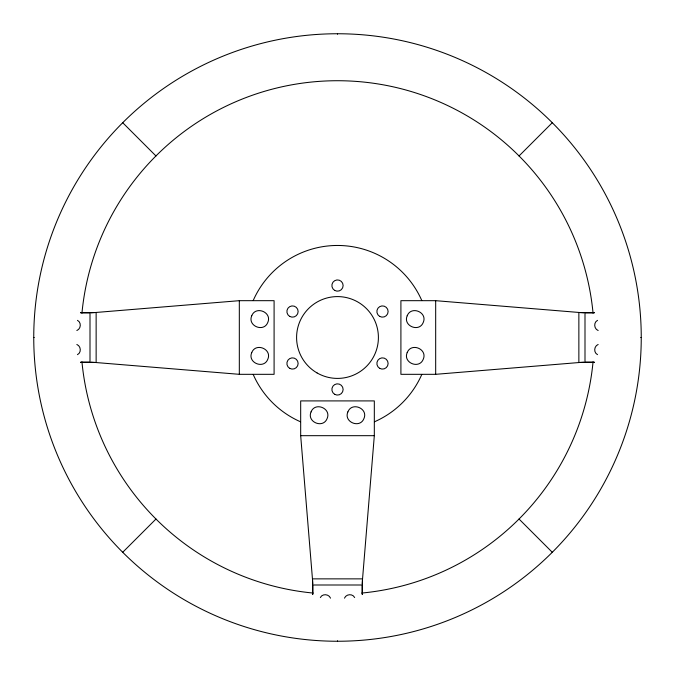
<?xml version="1.0" encoding="UTF-8"?>
<svg xmlns="http://www.w3.org/2000/svg" width="675" height="675" viewBox="0 0 675 675"><rect width="100%" height="100%" fill="white"/><g stroke="black" fill="none" stroke-linecap="round" stroke-linejoin="round"><path stroke-width="1.01" d="M362.129 583.959L374.321 435.679L374.321 400.908L300.679 400.908L300.679 435.679L312.871 583.959M320.347 597.527C322.363 593.435 328.902 593.949 330.522 598.151M344.478 598.151C346.098 593.949 352.637 593.435 354.653 597.527M122.715 552.285L155.984 519.016M519.016 155.984L552.285 122.715M76.849 330.522C81.051 328.902 81.565 322.363 77.473 320.347M77.473 354.653C81.565 352.637 81.051 346.098 76.849 344.478M597.527 320.347C593.435 322.363 593.949 328.902 598.151 330.522M598.151 344.478C593.949 346.098 593.435 352.637 597.527 354.653M91.041 312.871L239.321 300.679L274.092 300.679L274.092 374.321L239.321 374.321L91.041 362.129M583.959 312.871L435.679 300.679L400.908 300.679L400.908 374.321L435.679 374.321L583.959 362.129M80.468 312.542L96.137 312.542L96.137 362.458L80.468 362.458M594.532 312.542L578.863 312.542L578.863 362.458L594.532 362.458M80.797 312.955L90.003 312.955L90.003 362.045L80.797 362.045M594.202 312.955L584.997 312.955L584.997 362.045L594.202 362.045M33.75 337.5L34.206 337.5M640.794 337.5L641.25 337.5A303.75 303.75 0 0 0 185.625 74.444A303.75 303.75 0 0 0 185.625 600.556A303.75 303.75 0 0 0 641.25 337.5M300.679 435.679L374.321 435.679M122.715 122.715L155.984 155.984M519.016 519.016L552.285 552.285M435.679 300.679L435.679 374.321M362.458 594.532L362.458 578.863L312.542 578.863L312.542 594.532M362.045 594.202L362.045 584.997L312.955 584.997L312.955 594.202M337.5 33.75L337.5 34.206M337.5 640.794L337.5 641.25M239.321 300.679L239.321 374.321M593.047 361.901A256.702 256.702 0 0 1 361.901 593.047M313.099 593.047A256.702 256.702 0 0 1 81.953 361.901M81.953 313.099A256.702 256.702 0 0 1 593.047 313.099M421.748 374.566A92.045 92.045 0 0 1 374.566 421.748M300.434 421.748A92.045 92.045 0 0 1 253.252 374.566M253.252 300.434A92.045 92.045 0 0 1 421.748 300.434M251.741 315.765C247.236 325.924 263.807 332.783 267.806 322.414C272.312 312.263 255.741 305.395 251.741 315.765M251.741 352.586C247.236 362.737 263.807 369.605 267.806 359.235C272.312 349.076 255.741 342.217 251.741 352.586M311.057 411.902C306.551 422.061 323.123 428.92 327.122 418.551C331.627 408.4 315.056 401.532 311.057 411.902M347.878 411.902C343.373 422.061 359.944 428.92 363.943 418.551C368.449 408.4 351.877 401.532 347.878 411.902M407.194 315.765C402.688 325.924 419.259 332.783 423.259 322.414C427.764 312.263 411.193 305.395 407.194 315.765M407.194 352.586C402.688 362.737 419.259 369.605 423.259 359.235C427.764 349.076 411.193 342.217 407.194 352.586M317.048 372.929A40.905 40.905 0 0 0 378.405 337.5A40.905 40.905 0 0 0 317.048 302.071A40.905 40.905 0 0 0 317.048 372.929M379.679 316.398A5.628 5.628 0 0 0 388.117 311.521A5.628 5.628 0 0 0 379.679 306.652A5.628 5.628 0 0 0 379.679 316.398M334.69 290.419A5.628 5.628 0 0 0 343.128 285.542A5.628 5.628 0 0 0 334.69 280.673A5.628 5.628 0 0 0 334.69 290.419M289.693 316.398A5.628 5.628 0 0 0 298.131 311.521A5.628 5.628 0 0 0 289.693 306.652A5.628 5.628 0 0 0 289.693 316.398M289.693 368.348A5.628 5.628 0 0 0 298.131 363.479A5.628 5.628 0 0 0 289.693 358.602A5.628 5.628 0 0 0 289.693 368.348M334.69 394.327A5.628 5.628 0 0 0 343.128 389.458A5.628 5.628 0 0 0 334.69 384.581A5.628 5.628 0 0 0 334.69 394.327M379.679 368.348A5.628 5.628 0 0 0 388.117 363.479A5.628 5.628 0 0 0 379.679 358.602A5.628 5.628 0 0 0 379.679 368.348"/></g></svg>
